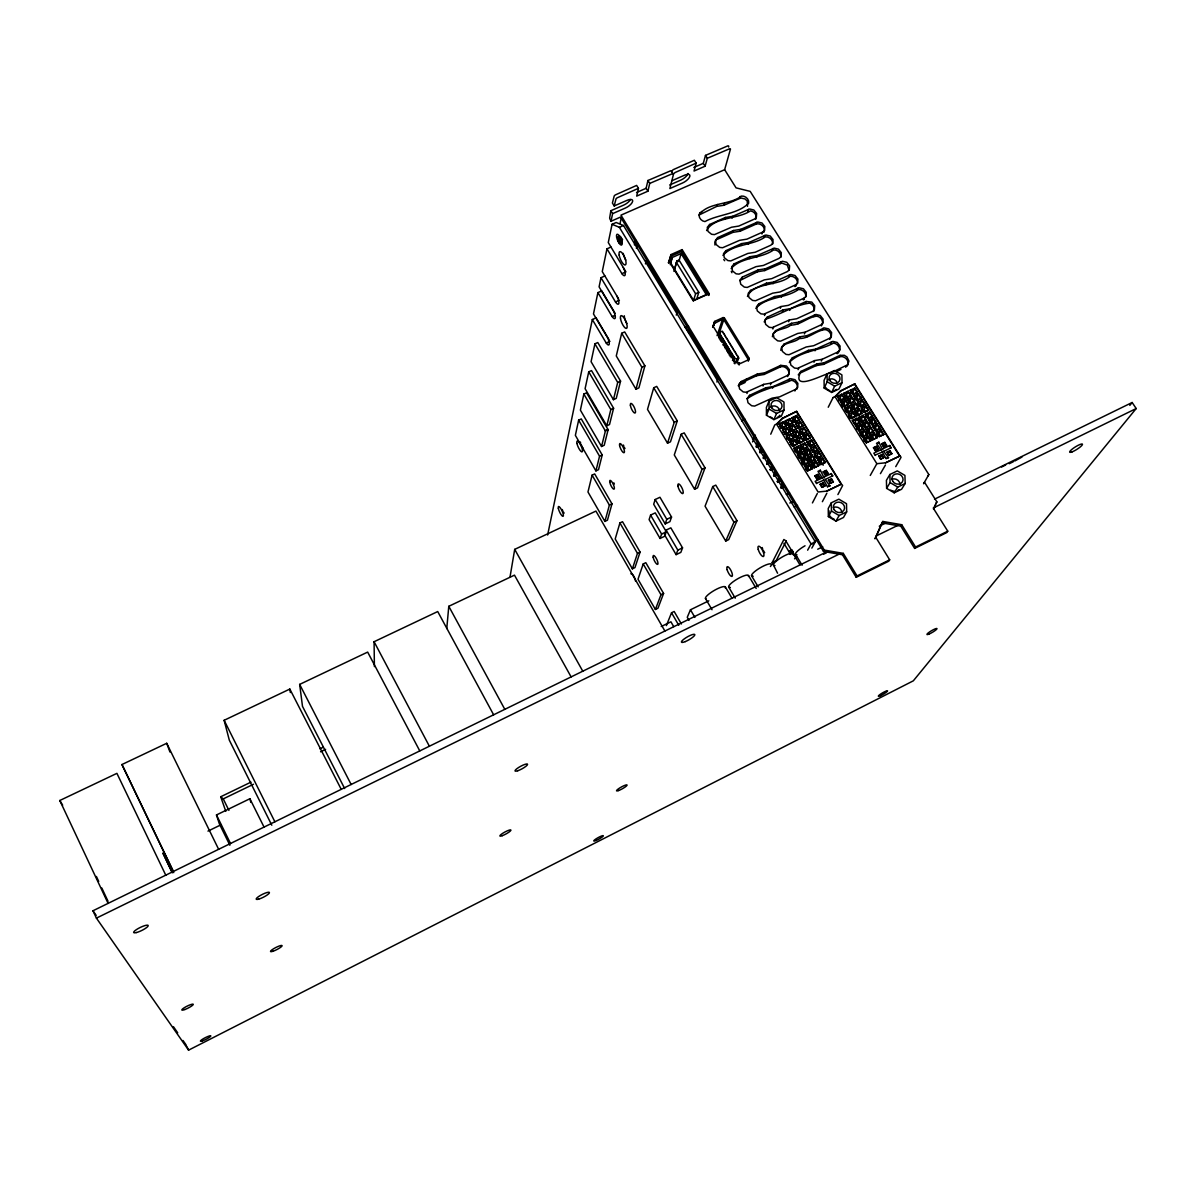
<?xml version="1.0" encoding="UTF-8"?>
<svg xmlns="http://www.w3.org/2000/svg" width="1196" height="1196" viewBox="0 0 1196 1196"><rect width="100%" height="100%" fill="white"/><g stroke="black" fill="none" stroke-linecap="round" stroke-linejoin="round"><path stroke-width="1.5" d="M619.334 241.487C622.443 248.29 623.176 239.095 619.304 237.451M854.901 383.737L840.683 391.137L835.047 396.668A5.038 2.257 3.2 0 0 834.255 396.878A3.782 1.689 3.2 0 0 832.999 397.7M879.239 436.66L876.444 432.19L881.048 429.992L883.859 434.462L879.239 436.66L876.444 432.19M875.502 430.695L872.706 426.239L877.311 424.027L880.121 428.497L875.502 430.695L872.706 426.239M805.76 296.907C806.493 292.826 802.411 288.998 798.405 289.522C786.011 298.581 765.874 296.488 755.842 308.478M797.403 283.631C798.151 279.55 794.069 275.753 790.078 276.276C779.568 286.158 753.136 282.181 747.455 296.503M872.661 439.814L869.851 435.329L874.47 433.131L877.281 437.601L872.661 439.814L869.851 435.329M780.779 350.293C781.496 341.951 794.443 343.312 799.152 338.528C808.75 338.812 815.941 330.574 825.061 329.588C829.456 329.917 833.208 335.837 829.74 339.38M789.091 270.401L787.297 265.078L781.78 263.09L764.812 270.55L757.502 271.746L739.816 280.597M871.735 424.67L868.939 420.215L873.543 418.017L876.339 422.472L871.735 424.67L868.939 420.215M883.5 451.071L888.538 457.664L886.236 458.367M772.392 336.764C773.124 328.437 786.041 329.827 790.75 325.058C800.333 325.342 807.509 317.149 816.614 316.178C820.994 316.492 824.747 322.397 821.278 325.91M780.809 257.245C781.556 253.193 777.49 249.441 773.528 249.949C761.149 258.889 741.191 256.766 731.115 268.592M772.556 244.134C773.319 240.097 769.252 236.359 765.305 236.883C752.942 245.763 733.028 243.625 722.952 255.406M868.924 433.849L866.128 429.364L870.748 427.166L873.543 431.636L868.924 433.849L866.128 429.364M867.997 418.735L865.216 414.279L869.821 412.097L872.617 416.537L867.997 418.735L865.216 414.279M866.338 442.834L863.542 438.349L868.176 436.136L870.972 440.621L866.338 442.834L863.542 438.349M886.206 458.786L882.095 451.744M865.157 427.809L862.361 423.354L866.98 421.156L869.776 425.612L865.157 427.809L862.361 423.354M864.08 412.471L861.284 408.015L865.889 405.833L868.685 410.273L864.08 412.471L861.284 408.015M862.615 436.854L859.819 432.384L864.439 430.171L867.235 434.641L862.615 436.854L859.819 432.384M861.434 421.859L858.638 417.404L863.258 415.206L866.039 419.661L861.434 421.859L858.638 417.404M882.065 452.163L875.293 455.018M706.597 230.559C713.997 216.745 738.366 219.302 750.4 210.87C754.213 211.244 757.651 215.624 755.693 219.287M860.358 406.55L857.577 402.11L862.181 399.927L864.962 404.368L860.358 406.55L857.577 402.11M858.848 430.814L856.052 426.344L860.672 424.146L863.467 428.617L858.848 430.814L856.052 426.344M446.766 628.543L448.784 606.297L514.474 575.141L571.12 676.906M857.502 415.58L854.721 411.14L859.341 408.942L862.122 413.397L857.502 415.58L854.721 411.14M856.62 400.57L853.839 396.145L858.444 393.962L861.225 398.388L856.62 400.57L853.839 396.145M855.125 424.864L852.344 420.394L856.964 418.196L859.745 422.666L855.125 424.864L852.344 420.394M853.795 409.66L851.014 405.22L855.633 403.037L858.414 407.462L853.795 409.66L851.014 405.22M852.927 394.665L850.147 390.255L854.751 388.087L857.517 392.497L852.927 394.665L850.147 390.255M851.193 418.57L848.427 414.115L853.047 411.932L855.828 416.387L851.193 418.57L848.427 414.115M850.057 403.665L847.276 399.24L851.896 397.057L854.662 401.497L850.057 403.665L847.276 399.24M847.501 412.635L844.72 408.195L849.339 406.012L852.12 410.452L847.501 412.635L844.72 408.195M846.364 397.76L843.599 393.349L848.203 391.167L850.969 395.592L846.364 397.76L843.599 393.349M843.763 406.655L840.982 402.215L845.602 400.032L848.368 404.457L843.763 406.655L840.982 402.215M840.07 400.735L837.305 396.31L841.909 394.127L844.675 398.552L840.07 400.735L837.305 396.31M820.785 464.631L818.004 460.101L822.684 457.874L825.479 462.389L820.785 464.631L818.004 460.101M817.077 458.606L814.297 454.076L818.976 451.849L821.757 456.364L817.077 458.606L814.297 454.076M824.956 479.192L829.949 485.875L827.632 486.578M814.117 467.83L811.337 463.3L816.016 461.058L818.797 465.588L814.117 467.83L811.337 463.3M813.34 452.507L810.559 447.992L815.238 445.779L818.019 450.279L813.34 452.507L810.559 447.992M827.587 487.011L823.536 479.88M807.704 470.895L804.938 466.35L809.632 464.108L812.413 468.638L807.704 470.895L804.938 466.35M810.41 461.791L807.629 457.261L812.323 455.033L815.089 459.548L810.41 461.791L807.629 457.261M809.647 446.497L806.866 441.997L811.546 439.769L814.312 444.269L809.647 446.497L806.866 441.997M823.476 480.314L816.629 483.199M804.011 464.84L801.23 460.31L805.925 458.068L808.705 462.598L804.011 464.84L801.23 460.31M806.672 455.691L803.891 451.176L808.586 448.949L811.351 453.448L806.672 455.691L803.891 451.176M805.745 440.158L802.979 435.658L807.644 433.445L810.41 437.93L805.745 440.158L802.979 435.658M800.274 458.741L797.508 454.211L802.187 451.983L804.968 456.498L800.274 458.741L797.508 454.211M802.979 449.666L800.214 445.166L804.893 442.939L807.659 447.439L802.979 449.666L800.214 445.166M802.068 434.163L799.302 429.678L803.966 427.48L806.732 431.95L802.068 434.163L799.302 429.678M796.581 452.701L793.815 448.201L798.509 445.973L801.275 450.473L796.581 452.701L793.815 448.201M799.078 443.312L796.327 438.812L800.991 436.6L803.757 441.1L799.078 443.312L796.327 438.812M798.345 428.123L795.594 423.653L800.259 421.44L803.009 425.911L798.345 428.123L795.594 423.653M795.4 437.317L792.649 432.832L797.328 430.62L800.079 435.105L795.4 437.317L792.649 432.832M792.694 446.347L789.928 441.847L794.622 439.62L797.373 444.12L792.694 446.347L789.928 441.847M794.682 422.158L791.931 417.688L796.596 415.49L799.347 419.96L794.682 422.158L791.931 417.688M791.692 431.263L788.941 426.793L793.621 424.58L796.357 429.065L791.692 431.263L788.941 426.793M789.016 440.352L786.265 435.852L790.945 433.64L793.696 438.125L789.016 440.352L786.265 435.852M510.109 576.487L514.699 549.368L595.922 511.081L664.901 631.04M788.029 425.298L785.279 420.828L789.958 418.63L792.694 423.085L788.029 425.298L785.279 420.828M785.309 434.283L782.558 429.798L787.237 427.585L789.988 432.07L785.309 434.283L782.558 429.798M713.19 325.641L712.622 327.375L714.745 321.365L723.132 317.553L724.387 317.927L749.234 358.426L748.905 359.548L740.488 363.435L734.793 361.7L713.205 326.373L714.416 321.963M781.646 428.303L778.91 423.833L783.589 421.62L786.325 426.105L781.646 428.303L778.91 423.833M630.427 199.583A7.445 3.005 -32.9 0 1 623.639 205.129L610.857 210.72L609.661 217.956A2.616 0.837 67.6 0 0 609.96 219.032L611.036 221.23L620.575 217.059L823.506 551.461L842.462 554.75L856.201 577.294L888.763 561.208L889.675 559.833L875.846 537.408L882.842 521.441L901.709 524.715L915.583 547.035L914.641 548.426L900.782 526.15L881.96 522.876L874.964 538.813L875.846 537.408M611.036 221.23L612.606 213.636L610.857 210.72M614.191 205.951L616.015 198.865A2.751 1.121 -32.9 0 1 617.106 197.848L638.44 188.325L636.646 185.41L615.327 194.918A2.751 1.121 -32.9 0 0 614.221 195.935L612.412 203.036L614.191 205.951L627.063 200.33A7.445 3.005 -32.9 0 1 632.639 201.376A7.445 3.005 -32.9 0 1 625.403 208.029L612.606 213.636M547.633 535.001L592.319 319.526L596.071 317.852L609.048 339.739M615.088 313.277L601.738 290.897L597.895 292.616L593.485 313.92L607.463 337.496A6.115 1.839 66.3 0 1 609.227 344.269A6.115 1.839 66.3 0 1 606.208 342.998L592.319 319.526M604.892 275.947L600.99 277.696L599.091 286.861L613.458 310.96A6.085 1.869 66.6 0 1 615.282 317.897A6.085 1.869 66.6 0 1 612.188 316.611L597.895 292.616M610.992 247.049L606.97 248.828L602.261 271.597L618.511 298.701M811.845 548.112L815.313 541.818L623.475 225.506L616.164 222.501L612.068 224.295L608.271 242.564L625.927 271.866L621.905 273.645L606.97 248.828M620.066 223.503L621.143 218.464M583.842 394.052L580.389 410.138L601.543 446.497L604.234 445.256L608.121 429.708L586.563 392.811L583.842 394.052L605.4 430.964L601.543 446.497M588.731 371.851L585.098 388.7L606.791 425.806L609.526 424.535L613.608 408.24L591.512 370.596L588.731 371.851L610.827 409.525L606.791 425.806M594.92 343.82L591.078 361.67L613.428 399.688L616.254 398.388L620.575 381.12L597.776 342.534L594.92 343.82L617.704 382.436L613.428 399.688M578.64 420.155L575.366 435.359L595.922 470.895L598.523 469.669L602.216 454.958L581.286 418.929L578.64 420.155L599.555 456.199L595.922 470.895M638.44 188.325L636.706 196.099L647.918 191.196L649.727 183.407L647.933 180.491L670.597 170.819A2.736 1.106 -33.6 0 1 671.405 170.998L671.569 171.776M647.918 191.196L646.124 188.295L647.933 180.491M634.403 244.866L635.554 239.918M636.407 248.424L637.558 243.461M621.696 333.28L616.269 355.959L635.973 389.208L638.903 387.863L644.898 365.827L624.686 331.935L621.696 333.28L641.893 367.202L635.973 389.208M592.095 475.141L587.969 491.99L604.907 521.411L607.448 520.2L611.993 503.86L594.681 473.93L592.095 475.141L609.392 505.086L604.907 521.411M645.436 263.897L646.274 260.504L677.295 311.633L676.278 315.131M728.663 147.048L728.678 146.151A2.736 1.076 -34.3 0 0 727.841 145.867L705.49 155.39L703.308 163.329L705.117 166.199L694.054 171.028L696.162 163.134L694.368 160.249L673.303 169.638A2.736 1.106 -33.6 0 0 672.197 170.654L671.644 171.581L673.438 174.481L669.88 188.549L682.497 183.018A7.43 2.945 -33.6 0 0 689.838 176.335A7.43 2.945 -33.6 0 0 684.546 175.199L671.838 180.746M682.139 249.62L681.63 251.444L708.6 295.412L709.168 293.648L682.139 249.62L671.031 254.569L670.537 256.393L681.78 251.384L708.75 295.352M670.283 264.705L672.227 257.499L681.092 253.552L706.253 294.59L693.516 300.36L670.552 262.731L672.227 257.499M673.961 271.402L676.876 260.997L679.014 260.04L698.778 292.332L696.64 299.329M674.903 268.188L676.876 260.997M678.865 261.58L681.092 253.552M705.117 166.199L707.299 158.276L705.49 155.39M699.675 213.112C697.672 216.775 701.095 221.215 704.922 221.574C718.228 214.323 737.768 214.234 748.651 203.26C749.429 199.254 745.347 195.561 741.46 196.069C729.68 205.368 707.628 202.049 699.137 214.996L716.733 206.385L723.984 205.249L740.847 197.983L745.093 198.984L747.246 201.122L747.545 206.34M699.765 214.263L700.303 212.38M701.095 213.307L701.633 211.423M653.719 387.773L647.499 409.376L667.532 443.193L670.478 441.817L677.265 420.872L656.709 386.398L653.719 387.773L674.26 422.278L667.532 443.193M619.917 522.936L615.207 538.962L632.385 568.833L634.956 567.607L640.084 552.089L622.518 521.71L619.917 522.936L637.468 553.344L632.385 568.833M914.641 548.426L946.754 532.579L947.755 531.159L933.822 508.973L936.872 501.872L924.538 482.272L923.581 483.767L928.829 474.543L750.191 191.375L736.063 187.862L724.641 169.697L730.487 149.022A2.736 1.076 -34.2 0 0 729.665 148.738L707.299 158.276M709.153 226.298L709.706 224.444L725.389 217.478L732.67 216.312L749.593 209.001L753.854 210.003L756.634 213.486L756.321 217.418L754.392 219.107L738.769 226.074L731.489 227.24L714.461 234.61L711.56 234.281L708.032 231.426L707.27 227.36L709.706 224.444M716.733 206.385L717.301 204.486M693.471 300.764L695.594 293.768L676.428 262.417M723.984 205.249L724.552 203.35M714.954 245.031L714.819 242.28L717.824 237.511L733.522 230.499L740.817 229.333L757.756 221.993L762.016 222.994L764.827 226.493L764.513 230.439L762.585 232.144L746.947 239.14L739.651 240.321L722.608 247.736L719.693 247.408L716.15 244.537L715.372 240.441L717.824 237.511M718.691 337.227L720.411 331.98L722.249 331.143L738.724 358.053L736.915 363.001M724.821 219.346L725.389 217.478M732.072 218.195L732.67 216.312M739.547 198.357L740.145 196.443M725.389 252.476L725.972 250.637L741.699 243.595L748.995 242.414L765.948 235.029L770.239 236.031L773.05 239.544L772.736 243.506L770.807 245.225L755.154 252.266L747.844 253.447L730.786 260.907L727.856 260.579L724.313 257.708L723.52 253.582L725.972 250.637M717.256 239.364L732.939 232.353L733.522 230.499M671.031 254.569L668.444 262.896L668.938 261.087L693.217 300.854L709.168 293.648M668.594 262.836L670.687 256.333M732.939 232.353L740.204 231.202L740.817 229.333M747.664 211.258L748.277 209.375M655.214 499.524L653.674 504.219L665.185 523.908L669.91 521.65L671.554 517.046L659.953 497.267L655.214 499.524L666.785 519.303L665.185 523.908M660.072 538.469L661.627 534.044L666.307 531.801L655.244 512.875L650.579 515.087L649.099 519.617L660.072 538.469L664.722 536.257L665.783 533.281M713.19 326.119L714.745 321.365M713.937 325.252L714.58 323.099M733.567 265.632L734.165 263.823L749.892 256.736L757.203 255.555L774.186 248.125L778.476 249.142L781.302 252.67L781.003 256.647L779.074 258.366L763.392 265.452L756.081 266.633L738.993 274.138L736.063 273.809L732.505 270.924L731.713 266.783L734.165 263.823M741.086 245.434L741.699 243.595M681.167 434.283L674.275 454.958L694.592 489.254L697.552 487.863L705.027 467.86L684.187 432.877L681.167 434.283L702.007 469.281L694.592 489.254M717.062 335.613L723.132 317.553M783.589 421.62L780.719 428.318M789.958 418.63L787.058 425.328M787.237 427.585L784.352 434.253M748.367 244.253L748.995 242.414M718.288 335.986L724.387 317.927M740.204 231.202L755.812 224.235L756.44 222.366M719.274 335.343L720.411 331.98M793.621 424.58L791.991 428.377L789.48 429.573M796.596 415.49L793.651 422.218M790.945 433.64L789.33 437.407L786.818 438.603M719.14 338.618L720.605 335.119M643.209 563.944L638.006 579.238L655.393 609.467L657.964 608.211L663.601 593.455L645.81 562.688L643.209 563.944L660.984 594.726L655.393 609.467M797.328 430.62L795.684 434.402L793.172 435.598M800.259 421.44L797.298 428.138M794.622 439.62L792.993 443.387L790.466 444.583M800.991 436.6L798.016 443.208M803.966 427.48L800.976 434.133M798.509 445.973L796.865 449.711L794.338 450.907M719.932 339.903L721.397 336.39M741.759 278.862L742.372 277.068L758.144 269.937L765.455 268.756L782.468 261.281L786.759 262.298L789.599 265.826L789.3 269.833L787.372 271.567L771.674 278.683L764.334 279.879L747.231 287.429L744.301 287.1L740.728 284.2L739.935 280.043L742.372 277.068M720.71 341.174L722.175 337.676M749.279 258.56L749.892 256.736M807.644 433.445L804.624 440.068M804.893 442.939L801.873 449.517M802.187 451.983L799.197 458.502M808.586 448.949L805.536 455.482M811.546 439.769L809.856 443.537L807.345 444.733M805.925 458.068L802.905 464.571M721.816 342.31L722.967 338.961L721.861 337.825M815.238 445.779L813.534 449.517L811.023 450.713M812.323 455.033L809.258 461.536M809.632 464.108L806.582 470.566M820.022 471.164L820.336 470.222L824.104 477.817M723.057 345.016L724.537 341.533L723.371 344.882M816.016 461.058L812.921 467.531M818.976 451.849L817.272 455.571L814.745 456.767M841.909 394.127L838.695 400.959M822.684 457.874L819.559 464.362M830.996 474.513L831.325 473.571L832.73 475.859L825.838 479.177M761.942 233.997L762.585 232.144M724.163 346.152C724.612 340.008 727.347 344.897 724.627 347.588M848.203 391.167L844.944 398.014M845.602 400.032L842.358 406.834M854.751 388.087L852.942 391.974L850.461 393.14M851.896 397.057L848.607 403.874M849.339 406.012L847.545 409.854L845.049 411.035M756.575 257.379L757.203 255.555M763.99 237.256L764.633 235.403M725.404 348.873L726.884 345.39M858.444 393.962L856.62 397.834L854.138 399.015M855.633 403.037L852.314 409.809M853.047 411.932L849.743 418.66M862.181 399.927L860.343 403.785L857.876 404.966M859.341 408.942L857.502 412.784L858.997 415.176M856.964 418.196L855.14 422.009L856.635 424.416M726.51 350.009L727.676 346.676L726.57 345.539M865.889 405.833L864.035 409.675L861.568 410.856M863.258 415.206L861.404 419.034L858.922 420.215M860.672 424.146L858.833 427.944L856.351 429.125M726.974 351.43L728.469 347.961M716.882 382.032L718.034 378.788L688.776 330.574M727.766 352.715L729.246 349.247L728.08 352.581M869.821 412.097L867.952 415.909L865.47 417.09M866.98 421.156L865.112 424.954L862.63 426.135M864.439 430.171L862.585 433.954L860.088 435.135M873.543 418.017L871.66 421.829L869.178 423.01M870.748 427.166L867.324 433.804M868.176 436.136L866.308 439.904L863.811 441.085M878.522 443.118L878.851 442.191L882.648 449.711M750.012 292.138L750.64 290.374L766.412 283.198L773.752 282.002L790.765 274.482L795.071 275.499L797.926 279.057L797.627 283.078L795.699 284.812L779.986 291.974L772.646 293.184L755.513 300.764L752.583 300.435L748.995 297.535L748.188 293.364L750.64 290.374M757.502 271.746L758.144 269.937M666.127 530.097L664.483 534.702L676.114 554.645L680.823 552.388L682.557 547.858L670.836 527.84L666.127 530.097L677.833 550.13L676.114 554.645M728.887 353.896C729.5 348.021 731.788 352.252 729.216 355.107M877.311 424.027L875.412 427.824L876.922 430.231M874.47 433.131L871.017 439.739M881.048 429.992L877.565 436.615M889.435 446.452L889.764 445.51L891.184 447.767L884.397 451.042M730.113 356.572L731.623 353.119M731.219 357.724L732.4 354.405L731.294 353.269M732.475 360.445L733.985 356.991L732.789 360.295M764.812 270.55L765.455 268.756M772.212 250.338L772.87 248.499M770.747 434.193L774.634 425.208A3.797 1.645 4.2 0 1 775.606 424.49A4.754 2.063 4.1 0 1 776.324 424.266L782.378 418.6L796.611 411.215M733.567 361.551L734.763 358.262L719.843 333.848M734.18 363.375L734.793 361.7M734.882 363.793L735.48 362.119M735.69 362.209L736.885 358.905L738.724 358.053M737.08 359.966L738.291 356.662L737.17 355.526M817.974 474.349L814.835 475.844L816.704 478.878L819.828 477.383L817.974 474.349L816.315 477.787M758.279 305.473L758.922 303.724L774.724 296.518L782.064 295.307L799.107 287.758L803.428 288.774L806.283 292.347L805.999 296.384L804.071 298.133L788.328 305.339L780.973 306.55L763.825 314.174L760.895 313.845L757.292 310.915L756.485 306.729L758.922 303.724M765.754 284.992L766.412 283.198M738.261 364.361L738.874 362.687M826.301 470.357L823.177 471.852L825.046 474.872L828.17 473.377L826.301 470.357L824.627 473.81M739.098 365.004L739.726 363.345M823.177 482.825L820.037 484.335L821.906 487.37L825.031 485.875L823.177 482.825L821.503 486.249M831.519 478.819L828.38 480.329L830.248 483.363L833.373 481.853L831.519 478.819L829.815 482.257M773.079 283.781L773.752 282.002M780.465 263.464L781.138 261.655M839.054 351.863C840.967 348.036 837.499 343.491 833.537 343.073C820.142 350.712 800.064 350.951 789.3 362.478M764.513 315.52L765.171 313.786M748.262 361.222L749.234 358.426M796.85 389.193C798.823 385.336 795.37 380.702 791.348 380.283C777.041 386.846 760.163 389.702 747.037 398.746M738.65 384.977L741.266 381.509L757.322 374.049L764.782 372.793L780.764 365.363L786.505 366.006L789.39 369.669L789.091 373.825L787.118 375.634L771.121 383.094L763.646 384.365L746.214 392.258L743.224 391.929L739.577 388.924L738.769 384.604L741.266 381.509M774.051 298.282L774.724 296.518M764.154 321.888L767.249 317.149L783.066 309.899L790.421 308.673L806.164 301.467L811.815 302.095L814.685 305.683L814.401 309.734L812.473 311.498L796.715 318.749L789.36 319.96L772.182 327.629L769.237 327.3L765.634 324.37L764.812 320.154L767.249 317.149M813.669 311.483C815.358 308.224 812.906 304.292 809.692 303.156C795.714 304.681 780.3 314.473 766.591 318.884M876.548 446.258L873.454 447.738L875.337 450.743L878.417 449.262L876.548 446.258L874.695 449.786M746.229 379.281L744.973 382.571L738.201 385.71M884.771 442.326L881.691 443.791L883.56 446.796L886.64 445.316L884.771 442.326L882.887 445.854M788.747 276.665L789.45 274.871M881.796 454.644L878.701 456.139L880.585 459.144L883.665 457.649L881.796 454.644L879.927 458.143M781.392 297.071L782.064 295.307M890.018 450.698L886.939 452.178L888.807 455.183L891.902 453.688L890.018 450.698L888.12 454.196M746.932 393.484L747.56 391.854M780.3 308.299L780.973 306.55M772.855 328.96L773.528 327.241M712.741 486.563L705.057 506.192L725.718 541.07L728.693 539.65L736.99 520.709L715.776 485.113L712.741 486.563L733.955 522.159L725.718 541.07M740.638 383.154L756.679 375.708L757.322 374.049M749.04 396.923L749.668 395.308L765.754 387.803L773.229 386.532L790.586 378.654L794.981 379.7L797.867 383.378L797.583 387.564L795.609 389.373L779.598 396.863L772.108 398.148L754.646 406.087L751.656 405.758L747.993 402.753L747.186 398.418L749.668 395.308M782.378 311.648L783.066 309.899M774.948 332.339L775.621 330.619L791.453 323.324L798.823 322.098L815.911 314.458L820.247 315.49L823.117 319.093L822.848 323.159L820.919 324.923L805.147 332.204L797.762 333.445L780.569 341.159L777.624 340.83L774.006 337.885L773.169 333.654L775.621 330.619M763.87 232.293C766.292 227.644 760.387 222.217 755.812 224.235M795.699 284.812L794.996 286.591L796.102 285.874M797.074 289.91L797.792 288.146M756.679 375.708L764.124 374.453L764.782 372.793M789.734 310.422L790.421 308.673M666.381 625.583L671.539 612.756L674.17 611.485L681.391 623.983M788.657 321.694L789.36 319.96M762.988 385.994L763.646 384.365M790.75 325.058L791.453 323.324M765.096 389.433L765.754 387.803M783.335 345.853L784.023 344.149L799.87 336.824L807.255 335.583L824.358 327.898L828.708 328.93L831.594 332.548L831.325 336.644L829.396 338.408L813.609 345.734L806.209 346.975L789.001 354.734L786.041 354.405L782.408 351.445L781.571 347.199L784.023 344.149M804.071 298.133L803.353 299.882L804.46 299.164M770.448 384.738L771.121 383.094M805.446 303.216L806.164 301.467M764.124 374.453L780.076 367.037L780.764 365.363M798.106 323.832L798.823 322.098M772.556 388.162L773.229 386.532M769.013 401.109L766.412 407.373L766.442 415.236L773.902 419.632L781.332 416.133L784.038 409.929L783.978 402.02L776.473 397.61L769.013 401.109L769.043 409.017L766.442 415.236M752.583 441.922L755.424 435.12M799.152 338.528L799.87 336.824M791.752 359.428L792.455 357.739L808.332 350.368L815.717 349.127L832.85 341.398L837.2 342.43L840.1 346.063L839.846 350.174L837.903 351.953L822.101 359.323L814.7 360.579L797.463 368.383L794.503 368.054L790.855 365.079L790.018 360.803L792.455 357.739M804.415 333.923L805.147 332.204M813.833 316.596L814.581 314.847M806.523 337.302L807.255 335.583M708.824 600.811L690.466 609.781L687.252 617.3L689.001 620.335M788.523 380.702L789.24 379.057M826.87 493.171L822.37 501.692M773.902 419.632L776.563 413.442L784.038 409.929M933.463 509.003L935.287 504.757M798.091 369.639L798.808 367.979M807.599 352.058L808.332 350.368M798.255 374.856L800.931 371.403L816.823 363.988L824.223 362.732L840.041 355.362L844.331 355.287L846.992 356.991L848.951 361.087L847.575 364.81L832.222 372.225M794.892 391.002L795.609 389.373M822.28 330.006L823.027 328.287M814.984 350.817L815.717 349.127M813.953 362.253L814.7 360.579M800.214 373.047L816.076 365.647L816.823 363.988M821.338 360.998L822.101 359.323M830.742 343.491L831.519 341.787M816.076 365.647L823.461 364.406L824.223 362.732M827.049 373.944L824.074 380.343L824.193 388.117L831.639 392.467L838.949 389.014L842.029 382.675L841.894 374.856L834.404 370.506L827.049 373.944L827.169 381.763L824.193 388.117M837.903 351.953L837.125 353.642L838.232 352.895M823.461 364.406L839.248 357.036L840.041 355.362M885.444 465.035L880.435 473.646M799.092 453.359L800.438 450.518L798.195 446.87L794.398 448.679M831.639 392.467L834.659 386.144L842.029 382.675M845.662 367.232L846.454 365.557M802.77 459.354L804.131 456.543L801.888 452.88L798.091 454.689M833.014 397.715L828.23 407.238M777.564 573.213L772.197 562.524L783.888 539.501L785.697 540.697L796.132 558.024M786.325 540.786L776.204 560.58L772.197 562.524M817.302 493.514L812.428 502.918M895.744 466.634L900.917 457.575A3.11 1.39 13.5 0 0 900.947 457.036L899.975 455.9L885.683 462.792L876.847 463.689L870.269 475.44M831.325 502.798L828.245 508.464L828.365 516.612L835.989 521.127L843.479 517.494L846.663 511.888L846.514 503.695L838.845 499.166L831.325 502.798L831.444 510.991L828.365 516.612M807.644 550.175L811.067 543.881L815.313 541.818M813.026 544.524L814.76 541.34L818.004 539.755M835.989 521.127L839.129 515.536L846.663 511.888M713.848 323.697L722.548 319.287L723.804 319.676L748.606 360.101M823.506 551.461L824.283 550.07L620.978 215.16L724.641 169.697M842.462 554.75L843.285 553.359L824.283 550.07M889.869 474.498L886.415 480.314L886.61 488.357L894.219 492.827L901.605 489.239L905.163 483.483L904.923 475.395L897.284 470.91L889.869 474.498L890.078 482.586L886.61 488.357M894.219 492.827L897.733 487.086L905.163 483.483M881.96 522.876L882.842 521.441M856.201 577.294L857.054 575.934L889.675 559.833M927.872 476.038L928.829 474.543M900.782 526.15L901.709 524.715M935.9 503.337L936.872 501.872M1014.731 461.028L1021.982 457.036M846.768 366.484C851.014 361.999 844.481 354.599 839.248 357.036M787.551 376.531C791.872 372.076 785.353 364.556 780.076 367.037M1129.816 405.399L1132.149 402.499L1136.2 408.539L913.325 680.823L188.579 1050.148L96.413 918.124L92.974 910.769L827.348 551.58M800.931 371.403C790.197 393.32 825.001 373.152 830.637 372.973M618.945 237.406C617.181 238.497 619.842 245.09 621.068 242.743A3.379 1.091 67.4 0 0 619.229 238.124A3.379 1.091 67.4 0 0 617.809 238.916A3.379 1.091 67.4 0 0 619.902 243.416C617.734 242.743 616.732 231.919 621.427 237.6M915.583 547.035L947.755 531.159M879.269 526.195L885.967 522.921M934.525 499.166L1132.149 402.499M823.67 554.167L826.496 552.776M1001.575 467.023L1005.642 465.035M1009.23 463.719L1013.356 461.701M96.413 918.124L839.353 554.017M876.249 535.928L898.061 525.253M933.269 507.986L1136.2 408.539M207.969 831.115L221.32 824.627M783.933 543.313L788.732 551.281L791.991 549.697M788.732 551.281L789.39 552.522L792.649 550.922M793.426 552.836L790.167 554.421L789.689 553.15L792.948 551.565M789.943 553.793L793.202 552.208M817.72 549.218L822.684 546.796M661.209 626.525L670.911 621.785L673.707 626.644M660.984 594.726L663.601 593.455M229.886 845.258L219.331 823.775L216.476 814.954L249.904 798.734L264.047 827.109M225.79 811.337L220.707 796.76L250.966 782.139M319.885 748.816L323.249 747.201M220.707 796.76L223.248 798.883L253.462 784.262M320.588 751.791L325.626 749.354M733.955 522.159L736.99 520.709M677.833 550.13L682.557 547.858M825.031 485.875L821.906 487.37M833.373 481.853L830.248 483.363M883.665 457.649L880.585 459.144M891.902 453.688L888.807 455.183M789.823 503.023L793.142 501.423M826.81 491.078L841.102 484.186L842.507 485.217A3.125 1.346 14.4 0 1 842.522 485.726L837.903 494.576M885.489 462.807L899.975 455.9L854.886 383.946L840.653 390.778L835.047 396.668L876.847 463.704M794.249 506.999L797.553 505.4M807.763 470.506L812.413 468.638M814.162 467.442L818.797 465.588M820.845 464.257L825.479 462.389M866.367 442.46L870.972 440.621M872.691 439.44L877.281 437.601M879.269 436.301L883.859 434.462M637.468 553.344L640.084 552.089M784.083 485.412L780.644 487.4L783.933 485.815M781.033 487.639L784.292 486.084M781.422 487.878L784.651 486.338M781.212 488.327L784.501 486.742M822.684 478.505L817.974 471.359L820.336 470.222M881.243 450.384L876.519 443.297L878.851 442.191M819.828 477.383L816.704 478.878M828.17 473.377L825.046 474.872M878.417 449.262L875.337 450.743M886.64 445.316L883.56 446.796M786.325 494.441L789.539 492.887M816.569 483.633L815.164 481.33L822.056 478.011M824.433 476.875L831.325 473.571M875.248 455.437L873.828 453.164L880.645 449.89M882.977 448.769L889.764 445.51M770.179 469.34L773.408 467.815M769.97 469.789L773.259 468.234M666.785 519.303L671.554 517.046M770.359 470.028L773.618 468.473M798.016 456.902L800.543 455.706L802.023 458.143M804.385 453.867L806.896 452.671L808.391 455.108M770.732 470.267L773.962 468.727M800.333 458.352L804.968 456.498M806.717 455.302L811.351 453.448M813.385 452.133L818.019 450.279M858.878 430.455L863.467 428.617M865.186 427.45L869.776 425.612M871.749 424.311L876.339 422.472M801.813 460.789L805.626 458.98L808.705 462.598M808.212 457.739L812.009 455.93L815.089 459.548M814.88 454.555L818.677 452.746L821.757 456.364M860.373 432.862L864.125 431.068L867.235 434.641M866.681 429.857L870.434 428.063L873.543 431.636M873.259 426.718L876.997 424.939L880.121 428.497M773.722 475.201L776.966 473.661M773.528 475.649L776.817 474.079M773.902 475.888L777.176 474.334M774.29 476.128L777.52 474.588M801.724 462.987L804.25 461.776L805.745 464.212M808.107 459.952L810.619 458.741L812.114 461.178M866.382 432.13L868.864 430.949L870.374 433.356M804.056 464.452L807.868 462.643M810.454 461.402L814.252 459.593M817.137 458.218L820.919 456.409M862.645 436.495L866.397 434.701M868.954 433.475L872.691 431.681M875.532 430.336L879.269 428.557M805.521 466.829L809.318 465.005L811.576 468.683M811.92 463.779L815.717 461.955L817.959 465.633M818.587 460.58L822.37 458.771L824.627 462.433M864.11 438.827L867.848 437.033L870.12 440.666M870.419 435.822L874.156 434.028L876.429 437.661M876.997 432.668L880.734 430.889L883.007 434.507M780.525 479.536L777.086 481.525L780.375 479.94M777.46 481.764L780.734 480.194M777.848 482.003L781.078 480.463M805.416 469.011L807.943 467.8L809.438 470.237M811.785 465.962L814.312 464.751L815.807 467.188M818.438 462.777L820.964 461.581L823.207 465.229M870.09 438.08L872.587 436.899L874.097 439.306M876.653 434.94L879.135 433.759L880.645 436.166M777.639 482.437L780.943 480.867M790.511 442.326L794.308 440.532L797.373 444.12M796.895 439.306L800.692 437.512L803.757 441.1M803.563 436.151L807.345 434.357L810.41 437.93M848.981 414.608L852.733 412.829L855.828 416.387M855.275 411.618L859.012 409.854L862.122 413.397M861.853 408.509L865.575 406.745L868.685 410.273M374.408 666.606L374.079 641.729L437.721 611.545L493.634 714.804M763.093 457.664L766.322 456.125M796.835 441.563L799.347 440.367L800.842 442.789M803.473 438.409L805.984 437.228L807.464 439.635M848.741 416.941L851.223 415.76L852.718 418.151M763.272 458.352L766.531 456.797M763.646 458.576L766.875 457.051M792.754 445.973L796.551 444.179M799.137 442.939L802.935 441.145M805.79 439.784L809.587 437.99M851.238 418.211L854.976 416.432M857.532 415.221L861.27 413.457M864.11 412.112L867.833 410.333M173.749 872.632L121.962 764.528L166.722 743.284L218.644 849.31M800.797 445.645L804.579 443.836L807.659 447.439M807.45 442.475L811.232 440.681L814.312 444.269M852.898 420.887L856.65 419.108L859.745 422.666M859.206 417.882L862.944 416.118L866.039 419.661M865.769 414.773L869.507 412.994L872.617 416.537M271.806 825.225L229.303 740.13L224.13 720.291L289.836 689.06L341.234 789.345M344.657 788.538L302.498 706.358L299.658 684.396L367.665 652.089L419.781 750.924M766.636 463.495L769.865 461.97M800.707 447.887L803.234 446.691L804.714 449.113M766.815 464.183L770.075 462.628M108.089 903.384L59.8 800.498L116.909 773.349L165.825 875.293M767.189 464.422L770.418 462.882M796.641 452.327L801.275 450.473M803.024 449.292L806.822 447.483M809.692 446.123L813.474 444.314M855.155 424.49L858.907 422.711M861.464 421.5L865.201 419.721M868.027 418.376L871.764 416.597M804.474 451.654L808.272 449.846L810.514 453.493M811.142 448.47L814.925 446.676L817.182 450.324M856.62 426.837L860.358 425.043L862.615 428.661M862.914 423.833L866.666 422.053L868.924 425.671M869.492 420.708L873.23 418.929L875.487 422.532M783.141 430.291L786.938 428.497L789.988 432.07M789.524 427.271L793.307 425.492L796.357 429.065M796.177 424.132L799.96 422.352L803.009 425.911M841.55 402.693L845.288 400.929L848.368 404.457M847.844 399.733L851.582 397.969L854.662 401.497M854.407 396.624L858.13 394.874L861.225 398.388M702.007 469.281L705.027 467.86M783.126 432.578L785.637 431.382L787.118 433.804M796.102 426.434L798.614 425.253L800.094 427.66M841.326 405.07L843.823 403.889L845.303 406.281M756.036 446.018L759.251 444.493M756.216 446.706L759.46 445.166M759.804 445.405L756.395 447.394L759.669 445.839M785.368 433.924L789.166 432.13M791.752 430.904L795.534 429.11M798.405 427.764L802.187 425.97M843.793 406.296L847.53 404.532M850.087 403.321L853.824 401.557M856.65 400.212L860.373 398.447M786.848 436.331L790.646 434.537L793.696 438.125M793.232 433.311L797.014 431.517L800.079 435.105M799.885 430.171L803.667 428.377L806.732 431.95M845.288 408.688L849.025 406.909L852.12 410.452M851.582 405.698L855.319 403.934L858.414 407.462M858.145 402.604L861.868 400.839L864.962 404.368M799.81 432.459L802.322 431.263L803.802 433.67M759.565 451.834L762.779 450.309M759.744 452.522L762.988 450.982M760.118 452.746L763.347 451.221M789.076 439.979L792.873 438.185M795.46 436.959L799.257 435.165M802.112 433.804L805.895 432.01M847.53 412.276L851.283 410.512M853.824 409.301L857.562 407.522M860.387 406.192L864.125 404.427M779.493 424.311L783.275 422.532L786.325 426.105M785.862 421.306L789.644 419.527L792.694 423.085M792.514 418.181L796.297 416.402L799.347 419.96M837.873 396.803L841.61 395.039L844.675 398.552M844.152 393.828L847.889 392.079L850.969 395.592M850.715 390.748L854.437 388.984L857.517 392.497M609.392 505.086L611.993 503.86M752.434 438.962L755.812 437.362M779.478 426.628L782.005 425.432L783.47 427.839M785.832 423.623L788.343 422.442L789.823 424.849M792.455 420.499L794.966 419.318L796.446 421.725M781.706 427.944L785.503 426.15M788.089 424.939L791.872 423.145M794.742 421.799L798.509 420.005M840.1 400.376L843.838 398.612M846.394 397.416L850.132 395.652M852.957 394.321L856.68 392.557M836.183 371.672L840.923 369.444M741.699 420.857L745.048 419.288M599.555 456.199L602.216 454.958M674.26 422.278L677.265 420.872M605.251 430.71L607.972 429.454M605.4 430.964L608.121 429.708M733.223 349.068L732.445 347.782M734.015 350.368L734.807 351.654M610.827 409.525L613.608 408.24M735.6 352.94L736.377 354.225M733.193 355.705L733.671 357.141M724.582 334.94L725.359 336.226M726.151 337.496L726.929 338.782M723.744 340.247L724.208 341.682M727.721 340.068L728.499 341.353M729.291 342.639L730.083 343.925M730.861 345.21L731.653 346.496M641.893 367.202L644.898 365.827M723.012 332.368L723.789 333.654M617.704 382.436L620.575 381.12M685.338 327.734L688.597 326.254M606.208 342.998L609.975 341.294M612.188 316.611L614.759 315.445M695.594 293.768L698.778 292.332M600.99 277.696L615.506 301.975L619.408 300.211M612.068 224.295L619.364 227.315L623.475 225.506M649.727 183.407L672.391 173.719A2.736 1.106 -33.6 0 1 673.213 173.898L673.991 173.555A2.736 1.091 -33.6 0 1 675.097 172.538L696.162 163.134M636.526 192.496L646.124 188.295M693.83 167.47L703.308 163.329M669.67 184.991L680.718 180.148A7.43 2.96 -33.6 0 0 688.044 173.495M890.287 447.812L891.184 447.767M887.641 457.694L888.538 457.664M831.848 475.888L832.73 475.859M829.067 485.89L829.949 485.875M734.763 358.262L736.885 358.905M827.169 381.763L834.659 386.144M769.043 409.017L776.563 413.442M890.078 482.586L897.733 487.086M831.444 510.991L839.129 515.536M820.037 484.335L822.923 483.513L824.433 485.98M814.835 475.844L817.72 475.036L819.23 477.488M823.177 471.852L826.047 471.03L827.557 473.496M828.38 480.329L831.25 479.506L832.775 481.958M873.454 447.738L876.279 446.945L877.804 449.382M878.701 456.139L881.527 455.332L883.052 457.769M723.73 259.517L724.686 260.728M881.691 443.791L884.502 443.013L886.027 445.435M886.939 452.178L889.749 451.385L891.274 453.807M92.974 910.769L96.158 915.359M173.48 1026.751L177.711 1032.851M183.003 1040.475L186.187 1045.05M854.692 384.544L899.571 456.005M852.942 391.974L854.437 394.351M856.62 397.834L858.115 400.226M860.343 403.785L861.838 406.177M864.035 409.675L865.545 412.067M867.952 415.909L869.462 418.316M871.66 421.829L873.17 424.236M846.409 395.054L847.904 397.431M850.087 400.929L851.582 403.306M853.809 406.879L855.304 409.271M861.404 419.034L862.914 421.426M865.112 424.954L866.622 427.346M840.145 398.014L841.64 400.391M847.545 409.854L849.04 412.246M858.833 427.944L860.343 430.351M862.585 433.954L864.095 436.361M866.308 439.904L867.803 442.311M796.581 411.917L841.102 484.186M809.856 443.537L811.351 445.959M813.534 449.517L815.029 451.939M817.272 455.571L819.514 459.219M791.991 428.377L793.471 430.799M795.684 434.402L797.179 436.824M789.33 437.407L790.81 439.829M792.993 443.387L794.473 445.809M796.865 449.711L798.345 452.133M720.291 335.254L721.068 336.539M728.14 348.111L728.932 349.396M59.8 800.498L62.67 805.192M843.285 553.359L857.054 575.934M685.084 326.493L688.956 332.877M619.364 227.315L811.067 543.881M795.46 554.167L802.127 565.245M793.277 553.733L799.96 564.841M751.537 575.71L758.174 586.877M748.591 575.635L756.186 588.447M728.633 586.952L735.241 598.179M725.449 587.131L732.072 598.389M705.446 598.463L712.024 609.736M650.579 515.087L661.627 534.044M690.466 609.781L694.906 617.42M671.539 612.756L678.76 625.269M514.699 549.368L582.781 671.21M448.784 606.297L504.817 709.348M374.079 641.729L429.379 746.229M299.658 684.396L351.146 784.501M224.13 720.291L274.886 821.802M223.248 798.883L228.929 810.395M216.476 814.954L230.514 843.509M622.04 238.617L622.578 239.723M121.962 764.528L173.42 871.436M172.388 872.751L162.895 853.047L172.075 872.437M186.785 1046.336L188.579 1050.148M96.383 876.444L98.715 881.407M101.809 888.015L108.029 901.246M731.264 271.357L731.907 272.718M166.722 743.284L169.952 752.015M621.95 241.502L618.422 236.883L618.885 240.366M249.904 798.734L250.816 802.352M289.836 689.06L290.344 692.514M836.408 389.373A6.907 6.13 21.2 0 1 833.373 390.793M829.845 390.584A6.907 6.13 21.2 0 1 825.659 387.429M828.006 380.059A5.532 4.904 21.2 0 1 837.17 382.855M899.018 489.613A7.056 6.294 25.7 0 1 897.613 490.554M894.174 491.212A7.056 6.294 25.7 0 1 890.691 490.151M891.588 479.372A5.651 5.038 25.7 0 1 900.005 484.32M834.15 519.169A7.086 6.399 24.7 0 1 829.875 515.88M829.142 514.265A7.086 6.399 24.7 0 1 829.097 510.901M833.418 507.538A5.681 5.128 24.7 0 1 841.864 512.546M779.837 415.251A6.952 6.219 19.8 0 1 777.325 417.419M772.123 417.733A6.952 6.219 19.8 0 1 770.448 417M767.234 412.979A6.952 6.219 19.8 0 1 767.219 409.72M770.314 407.118A5.561 4.978 19.8 0 1 779.717 411.245M764.693 552.672A5.711 1.884 63.9 0 1 763.227 550.205M762.644 548.844A5.711 1.884 63.9 0 1 762.211 547.529M625.792 260.055A7.236 2.347 67.2 0 1 623.221 253.343M564.123 513.129A5.427 1.36 65 0 1 563.451 512.038M562.808 510.812A5.427 1.36 65 0 1 562.225 509.526M583.214 448.53A5.905 1.6 65.4 0 1 582.482 447.364M581.764 446.033A5.905 1.6 65.4 0 1 581.151 444.613M580.658 443.238A5.905 1.6 65.4 0 1 580.329 441.967M626.898 323.488A6.937 2.168 66.5 0 1 624.282 315.759M614.355 483.991A4.829 1.346 65.1 0 1 613.862 482.84M624.985 448.56A5.038 1.465 65.3 0 1 624.372 447.409M623.849 446.213A5.038 1.465 65.3 0 1 623.43 445.032M623.295 267.515A6.354 2.033 67.1 0 1 625.164 274.856A6.354 2.033 67.1 0 1 621.905 273.645M616.852 295.995A6.324 1.973 66.8 0 1 618.84 303.425A6.324 1.973 66.8 0 1 615.506 301.975M630.92 573.796A4.649 1.241 64.3 0 1 633.402 575.56A4.649 1.241 64.3 0 1 635.465 581.032M706.014 598.927A11.512 2.631 -30.2 0 1 714.595 590.241A11.512 2.631 -30.2 0 1 725.314 587.984M730.352 587.475A11.497 2.616 -30.3 0 1 736.601 579.432A11.497 2.616 -30.3 0 1 748.427 576.502M753.196 576.263A11.482 2.601 -30.5 0 1 754.631 571.643A11.482 2.601 -30.5 0 1 767.473 564.377A11.482 2.601 -30.5 0 1 770.403 566.515M774.963 565.588A11.467 2.586 -30.6 0 1 781.556 557.396A11.467 2.586 -30.6 0 1 793.038 554.63M796.985 554.78A11.467 2.556 -30.8 0 1 796.596 552.029A11.467 2.556 -30.8 0 1 805.028 545.78M794.533 558.831A11.317 2.497 -30.7 0 1 796.865 557.216M757.262 443.103L757.621 444.478L757.262 443.103M760.806 448.934L761.164 450.309L760.806 448.934M764.349 454.779L764.707 456.154L764.349 454.779M767.907 460.624L768.266 462L767.907 460.624M771.465 466.5L771.824 467.875L771.465 466.5M775.023 472.375L775.382 473.751L775.023 472.375M778.596 478.265L778.955 479.626L778.596 478.265M782.169 484.156L782.528 485.531L782.169 484.156M782.333 418.241L776.608 424.206L818.079 492.005L826.989 491.078L841.491 484.081L796.745 411.454L782.333 418.241M829.83 380.522A5.576 4.934 21.1 0 0 839.338 381.105A5.576 4.934 21.1 0 0 834.449 373.302A5.576 4.934 21.1 0 0 829.83 380.522M892.754 481.3A5.681 5.068 25.6 0 0 902.397 481.868A5.681 5.068 25.6 0 0 897.359 473.81A5.681 5.068 25.6 0 0 892.754 481.3M834.165 509.69A5.711 5.143 24.6 0 0 843.898 510.244A5.711 5.143 24.6 0 0 838.889 502.111A5.711 5.143 24.6 0 0 834.165 509.69M771.734 407.761A5.606 5.008 19.8 0 0 781.332 408.344A5.606 5.008 19.8 0 0 776.488 400.451A5.606 5.008 19.8 0 0 771.734 407.761M576.965 443.492A5.92 1.585 65.4 0 0 581.824 451.894A5.92 1.585 65.4 0 0 580.21 444.075A5.92 1.585 65.4 0 0 576.965 443.492M620.53 318.809A6.937 2.153 66.5 0 0 626.255 328.437A6.937 2.153 66.5 0 0 624.566 318.809A6.937 2.153 66.5 0 0 620.53 318.809M619.169 255.107A7.251 2.332 67.2 0 0 625.119 265.019A7.251 2.332 67.2 0 0 623.355 254.733A7.251 2.332 67.2 0 0 619.169 255.107M609.781 482.272A4.829 1.331 65.1 0 0 613.787 489.194A4.829 1.331 65.1 0 0 612.561 482.9A4.829 1.331 65.1 0 0 609.781 482.272M653.166 557.276A4.889 1.36 64.3 0 0 657.262 564.363A4.889 1.36 64.3 0 0 656.155 558.203A4.889 1.36 64.3 0 0 653.166 557.276M558.368 508.554A5.427 1.346 65 0 0 562.808 516.358A5.427 1.346 65 0 0 561.268 509.376A5.427 1.346 65 0 0 558.368 508.554M630.427 405.623A5.277 1.585 65.7 0 0 634.807 413.083A5.277 1.585 65.7 0 0 633.551 405.982A5.277 1.585 65.7 0 0 630.427 405.623M727.108 569.685A5.412 1.674 63.9 0 0 731.982 576.412A5.412 1.674 63.9 0 0 729.784 568.549A5.412 1.674 63.9 0 0 727.108 569.685M677.923 485.98A5.337 1.63 64.8 0 0 682.438 493.634A5.337 1.63 64.8 0 0 681.301 486.697A5.337 1.63 64.8 0 0 677.923 485.98M619.603 445.585A5.053 1.45 65.3 0 0 623.789 452.761A5.053 1.45 65.3 0 0 622.548 446.093A5.053 1.45 65.3 0 0 619.603 445.585M616.613 237.137A5.845 1.884 67.4 0 0 621.412 245.105A5.845 1.884 67.4 0 0 619.976 236.748A5.845 1.884 67.4 0 0 616.613 237.137M758.234 549.442A5.726 1.869 63.9 0 0 763.452 556.514A5.726 1.869 63.9 0 0 761.209 548.142A5.726 1.869 63.9 0 0 758.234 549.442M1072.184 451.849A7.595 1.465 -32.1 0 0 1082.47 444.553A7.595 1.465 -32.1 0 0 1073.455 448.156A7.595 1.465 -32.1 0 0 1072.184 451.849M880.63 695.609A5.322 0.777 -30.1 0 0 887.582 690.914A5.322 0.777 -30.1 0 0 880.675 694.024A5.322 0.777 -30.1 0 0 880.63 695.609M596.341 840.369A5.442 0.837 -28.8 0 0 603.352 835.75A5.442 0.837 -28.8 0 0 595.982 838.904A5.442 0.837 -28.8 0 0 596.341 840.369M202.259 1040.924A5.831 0.897 -26.9 0 0 210.765 1036.155A5.831 0.897 -26.9 0 0 203.828 1038.442A5.831 0.897 -26.9 0 0 202.259 1040.924M184.902 1009.514A6.458 1.106 -26.6 0 0 193.289 1004.296A6.458 1.106 -26.6 0 0 184.304 1007.69A6.458 1.106 -26.6 0 0 184.902 1009.514M273.017 951.254A6.533 1.166 -27.1 0 0 282.121 945.812A6.533 1.166 -27.1 0 0 273.72 948.667A6.533 1.166 -27.1 0 0 273.017 951.254M258.695 899.138A7.43 1.51 -26.9 0 0 269.399 892.904A7.43 1.51 -26.9 0 0 260.324 895.475A7.43 1.51 -26.9 0 0 258.695 899.138M136.479 932.536A8.028 1.689 -26 0 0 148.14 925.928A8.028 1.689 -26 0 0 138.273 928.485A8.028 1.689 -26 0 0 136.479 932.536M517.748 770.747A7.116 1.435 -28.5 0 0 527.571 764.468A7.116 1.435 -28.5 0 0 518.571 767.518A7.116 1.435 -28.5 0 0 517.748 770.747M685.323 641.594A7.669 1.659 -29.8 0 0 694.801 634.598A7.669 1.659 -29.8 0 0 684.217 638.918A7.669 1.659 -29.8 0 0 685.323 641.594M502.305 835.675A6.294 1.121 -28.4 0 0 510.946 830.218A6.294 1.121 -28.4 0 0 502.948 833.149A6.294 1.121 -28.4 0 0 502.305 835.675M618.616 790.541A5.995 1.017 -29 0 0 627.048 785.264A5.995 1.017 -29 0 0 619.797 787.91A5.995 1.017 -29 0 0 618.616 790.541M929.247 633.985A5.875 0.942 -30.5 0 0 937.021 628.677A5.875 0.942 -30.5 0 0 929.561 631.937A5.875 0.942 -30.5 0 0 929.247 633.985"/></g></svg>
